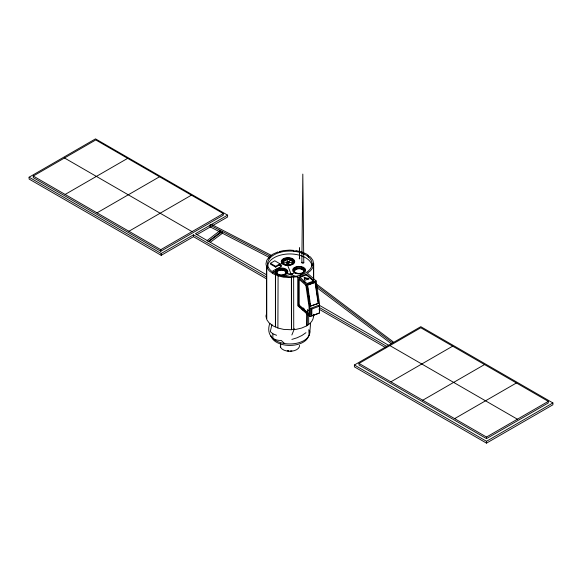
<?xml version="1.0" encoding="UTF-8"?>
<svg xmlns="http://www.w3.org/2000/svg" width="582" height="582" viewBox="0 0 582 582"><rect width="100%" height="100%" fill="white"/><g stroke="black" fill="none" stroke-linecap="round" stroke-linejoin="round"><path stroke-width="0.87" d="M269.139 258.794L269.139 256.997L270.033 257.208L269.32 258.204L268.426 257.993L266.76 260.321L265.945 263.886L266.469 266.207L267.429 266.134L267.713 267.385L266.76 267.458L266.76 319.649L269.139 322.974L272.936 325.833L275.41 326.924L275.41 274.733L278.08 275.679L277.883 328.022L283.638 329.397L291.437 329.747L291.407 277.178L297.744 276.785L306.554 284.562L309.937 307.638L309.937 316.528L319.525 312.905L319.525 304.015L316.142 280.939L307.332 273.162L310.497 270.783L312.883 267.458L313.436 265.057L312.476 264.985L312.738 263.813L313.698 263.886L313.698 279.185M291.437 329.747L291.407 277.178M280.64 347.323L280.648 343.322M308.671 324.349L308.671 314.535M308.533 257.339L308.547 255.527L306.707 254.138L301.76 251.948L295.998 250.573L295.874 251.126L293.437 250.944L293.561 250.384L289.821 250.1L283.638 250.573L279.607 251.533L279.978 252.05L278.254 252.464L277.883 251.948L272.936 254.138L269.139 256.997M301.847 262.671L302.815 174.083L303.782 262.671M291.349 329.376L295.998 329.397L301.76 328.022L306.707 325.833L306.932 313.16M299.548 247.874L299.504 258.859L299.454 247.874M310.584 323.476L309.806 332.417M269.91 323.192C266.389 332.344 270.877 340.87 281.208 340.434L284.649 343.562M271.954 324.298L270.295 331.638L272.863 333.792L276.588 335.276M266.265 314.651L265.945 316.084L266.469 318.398L266.469 266.207M299.177 258.677L299.825 258.677M291.866 334.97L294.368 328.779M207.876 241.836L220.272 232.123L220.272 230.443L207.185 240.526M275.41 326.924L275.606 274.58M277.883 328.022L275.606 326.778M306.707 325.833C310.672 323.497 314.265 319.467 313.436 314.549M210.284 242.272L222.47 233.258L222.47 231.578L208.851 241.486M305.95 332.693L301.978 335.465L297.169 337.756L291.866 339.422M281.994 263.377L280.131 264.541L281.499 265.334L280.589 265.858M266.374 278.771L193.486 236.685L161.207 255.323L29.1 179.052L29.1 177.204L95.499 138.872L227.606 215.144L227.606 216.991L212.685 225.598M33.247 176.033L95.761 139.942L223.306 213.579L223.306 215.158L160.792 251.257L33.247 177.619L33.247 176.033L160.792 249.671L223.306 213.579M65.133 194.446L127.647 158.355M97.019 212.852L159.533 176.761M128.906 231.265L191.42 195.174M29.1 177.204L161.207 253.476L193.486 234.844L266.069 276.748M227.606 215.144L195.414 233.731L266.454 274.748M196.985 234.67L211.113 226.507M270.426 263.297L274.762 260.794L280.007 263.821L280.007 264.614L275.672 267.116L270.426 264.09L270.426 263.297L275.672 266.323L280.007 263.821M272.602 272.842L274.428 271.787L272.834 270.863L281.499 266.389L279.222 265.072M299.272 275.533L301.556 274.217L300.036 275.359M354.394 365.009L420.793 326.677L552.9 402.948L552.9 404.796L486.501 443.128L354.394 366.856L354.394 365.009L486.501 441.287L552.9 402.948M359.007 363.43L420.793 327.761L548.288 401.369L548.288 402.948L486.501 438.617L359.007 365.009L359.007 363.43L486.501 437.038L548.288 401.369M390.886 381.836L452.665 346.166M422.758 400.234L484.537 364.565M454.629 418.64L516.409 382.971M294.485 272.783L291.968 273.991A1.011 0.582 0 0 1 291.902 274.857A1.011 0.582 0 0 1 290.425 274.74A1.011 0.582 0 0 1 290.745 273.904M269.306 257.462L209.971 226.798L209.971 225.118L211.506 224.434L271.765 255.578M308.547 255.527L307.776 255.869L310.497 256.997L312.883 260.321L313.698 263.886M306.554 284.562L316.142 280.939M305.87 285.26L309.064 307.034L309.064 314.455L298.617 305.237L298.617 278.858L305.87 285.26L306.408 285.056M308.045 284.736L315.371 282.27L318.463 303.368L310.359 306.132L318.463 303.368M315.371 282.27L307.609 285.209L310.701 306.299M298.617 305.237L299.155 305.033L309.602 314.251M310.941 308.242L318.514 305.383L319.394 306.161L319.394 313.08L311.828 315.939L310.941 315.16L310.941 308.242L311.828 309.02L311.828 315.939M311.828 309.02L319.394 306.161M306.423 274.151L299.395 276.799L306.983 283.507L314.004 280.859L306.423 274.151L306.423 274.944L314.004 281.652M299.395 277.592L306.423 274.944M283.398 276.181L290.374 274.435M291.487 277.549L283.638 277.207L277.883 275.824M287.144 273.351L290.374 274.115M304.262 277.49L308.897 278.618L304.895 280.371L304.262 277.49L304.575 279.462M304.262 278.021L308.897 279.142M296.376 276.683L291.968 274.82M275.41 274.733L272.936 273.635L269.139 270.783L266.76 267.458M209.971 225.118L270.113 256.196M389.896 345.599L517.398 419.207M64.507 157.991L192.053 231.629M318.987 305.077L388.601 345.264M319.409 307.543L386.674 346.377M318.943 309.122L385.881 347.767M316.302 283.972L393.228 341.852L391.89 342.362L316.419 285.573M317.146 287.886L391.162 343.576M309.493 311.334L307.463 309.537L307.463 312.963L308.816 314.156M302.444 309.064L302.073 308.736L302.073 309.268M298.952 306.51L300.283 307.689M302.444 309.595L303.317 310.359L303.317 309.835M305.899 312.636L306.554 313.218M309.937 316.528L297.744 305.768L297.744 276.785M303.819 281.506L305.084 282.626M287.726 265.465L290.993 273.846M280.204 346.159L280.735 347.585A9.683 5.587 0 0 0 291.88 351.179A9.683 5.587 0 0 0 299.504 345.272M313.371 314.651L313.698 316.084L313.698 314.28M315.029 282.103L318.121 303.193M307.522 286.788L307.914 289.429M308.169 291.182L308.424 292.942M308.816 295.583L309.071 297.337M309.326 299.097L309.588 300.858M309.973 303.491L310.228 305.252M308.824 329.63L309.129 335.399M486.501 437.038L486.501 438.617M486.501 441.287L486.501 443.128M313.436 265.057L313.436 279.455M307.129 313.014L307.129 325.513M304.444 310.832L304.444 311.355L304.03 310.468M304.03 309.85L304.03 308.62L303.317 307.987L303.317 309.217M299.155 278.654L299.155 305.033M293.648 277.01L293.735 329.572M275.672 266.323L275.672 267.116M272.863 333.792L272.863 338.237M193.486 234.844L193.486 236.685M161.207 253.476L161.207 255.323M160.792 249.671L160.792 251.257M303.498 262.278A0.968 0.56 0 0 1 303.433 263.1A0.968 0.56 0 0 1 302.022 262.991A0.968 0.56 0 0 1 302.327 262.184M283.652 263.668A4.903 2.83 0 0 1 288.177 259.514A4.903 2.83 0 0 1 292.135 263.857M290.273 264.846A4.903 2.83 0 0 1 289.072 265.108M286.54 265.05A4.903 2.83 0 0 1 285.376 264.737M308.656 335.232A18.871 10.898 0 0 1 290.44 345.417A18.871 10.898 0 0 1 271.11 335.945M309.639 330.911A19.984 11.538 0 0 1 294.354 343.656A19.984 11.538 0 0 1 270.892 336.12M295.045 272.529A4.692 2.706 0 0 1 299.119 268.469A4.692 2.706 0 0 1 303.171 272.536M301.447 273.525A4.692 2.706 0 0 1 300.319 273.795M279.578 274.871A4.554 2.626 0 0 1 277.876 270.819A4.554 2.626 0 0 1 285.093 270.914A4.554 2.626 0 0 1 283.063 274.915M278.567 274.777A4.554 2.626 0 0 1 278.138 270.906A4.554 2.626 0 0 1 284.845 271.001A4.554 2.626 0 0 1 284.111 274.85M295.045 272.791A4.692 2.706 0 0 1 299.119 268.731A4.692 2.706 0 0 1 303.171 272.798M288.796 350.902A5.849 3.376 0 0 1 287.341 350.626M291.858 350.837A5.987 3.456 0 0 1 290.331 351.026M288.774 350.975A5.987 3.456 0 0 1 287.282 350.699M267.618 265.952A22.254 12.848 0 0 1 289.821 253.941A22.254 12.848 0 0 1 312.025 265.952M276.115 273.656A5.689 3.288 0 0 1 280.808 269.197A5.689 3.288 0 0 1 287.042 272.973M282.044 262.86A6.096 3.521 0 0 1 289.021 258.612A6.096 3.521 0 0 1 293.146 263.959M283.514 264.475A6.096 3.521 0 0 1 282.597 263.726M293.357 271.176A5.755 3.325 0 0 1 299.119 267.858A5.755 3.325 0 0 1 304.866 271.183M287.326 273.184L286.446 274.013A6.453 3.725 0 0 1 275.628 273.322A6.453 3.725 0 0 1 281.288 267.953A6.453 3.725 0 0 1 287.326 273.184M287.253 263.02L285.587 264.548A4.511 2.604 0 0 0 288.985 264.883L289.538 264.766L288.628 263.049A1.375 0.793 0 0 1 287.253 263.02M290.396 260.139L288.723 261.674A1.375 0.793 0 0 1 289.363 262.373L292.491 262.446A4.511 2.604 0 0 0 290.396 260.139M286.613 262.315L283.485 262.242A4.511 2.604 0 0 1 286.991 259.805L287.683 261.573A1.375 0.793 0 0 0 286.613 262.315M285.376 264.475A4.903 2.83 0 0 0 292.892 262.191A4.903 2.83 0 0 0 285.704 259.579A4.903 2.83 0 0 0 285.376 264.475M287.501 262.795A0.924 0.531 0 0 0 288.912 262.366A0.924 0.531 0 0 0 287.559 261.878A0.924 0.531 0 0 0 287.501 262.795M278.698 275.017A22.254 12.848 0 0 0 312.068 263.886A22.254 12.848 0 0 0 278.698 252.763A22.254 12.848 0 0 0 278.698 275.017M290.534 274.558A1.011 0.582 0 0 0 292.229 274.297A1.011 0.582 0 0 0 290.993 273.576A1.011 0.582 0 0 0 290.534 274.558M284.38 264.868A6.773 3.914 0 0 0 294.761 261.704A6.773 3.914 0 0 0 284.831 258.095A6.773 3.914 0 0 0 284.38 264.868M284.736 264.534A6.096 3.521 0 0 0 294.077 261.689A6.096 3.521 0 0 0 285.151 258.444A6.096 3.521 0 0 0 284.736 264.534M295.838 273.387A6.533 3.768 0 0 0 305.637 270.128A6.533 3.768 0 0 0 295.852 266.854A6.533 3.768 0 0 0 295.838 273.387M277.854 274.238A5.689 3.288 0 0 0 287.042 272.18A5.689 3.288 0 0 0 279.367 268.615A5.689 3.288 0 0 0 277.854 274.238M296.223 273.002A5.755 3.325 0 0 0 304.866 270.128A5.755 3.325 0 0 0 296.245 267.247A5.755 3.325 0 0 0 296.223 273.002"/></g></svg>
